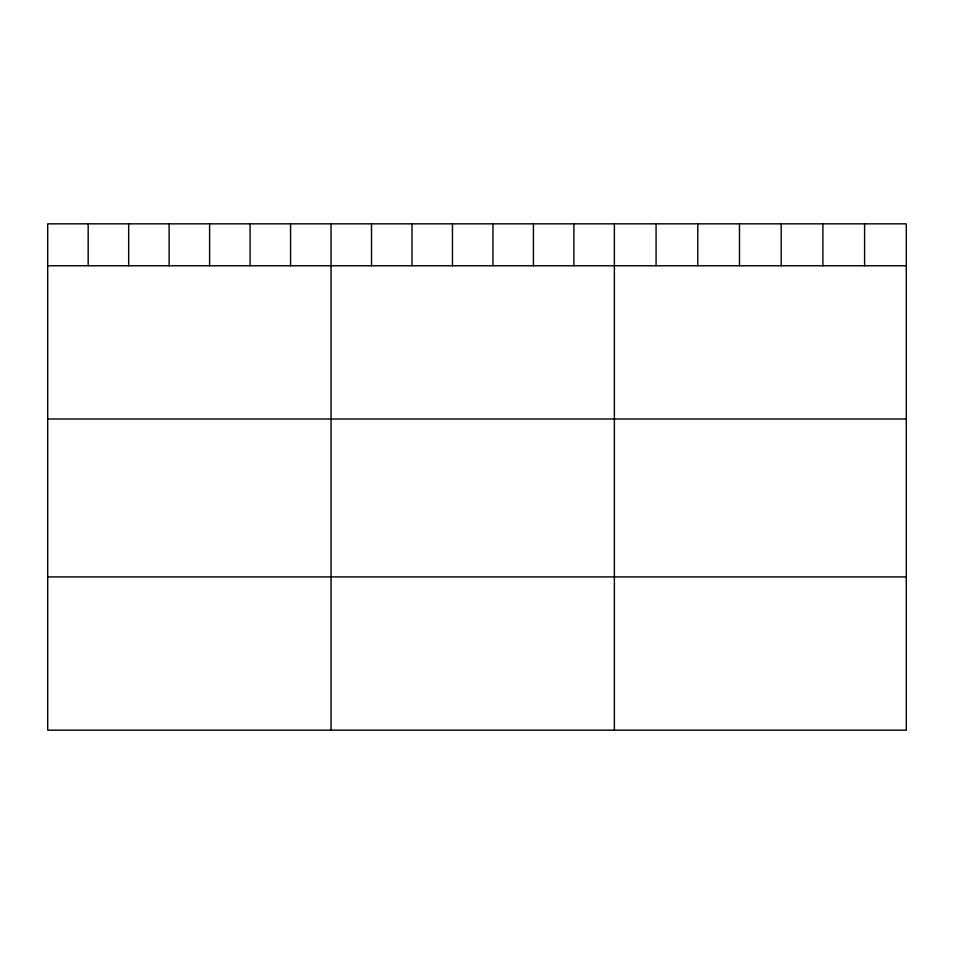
<?xml version="1.0" encoding="UTF-8"?>
<svg xmlns="http://www.w3.org/2000/svg" width="954" height="954" viewBox="0 0 954 954"><rect width="100%" height="100%" fill="white"/><g stroke="black" fill="none" stroke-linecap="round" stroke-linejoin="round"><path stroke-width="1.43" d="M906.3 265.749L906.3 730.156L47.7 730.156L47.7 223.844L906.3 223.844L906.3 265.749L47.7 265.749M47.7 419.009L906.3 419.009M47.7 576.908L906.3 576.908M864.598 223.844L864.598 265.749M822.897 223.844L822.897 265.749M781.195 223.844L781.195 265.749M739.481 223.844L739.481 265.749M697.779 223.844L697.779 265.749M656.078 223.844L656.078 265.749M614.376 223.844L614.376 730.156M573.903 223.844L573.903 265.749M533.417 223.844L533.417 265.749M492.944 223.844L492.944 265.749M452.47 223.844L452.47 265.749M411.997 223.844L411.997 265.749M371.511 223.844L371.511 265.749M331.038 223.844L331.038 730.156M290.565 223.844L290.565 265.749M250.079 223.844L250.079 265.749M209.606 223.844L209.606 265.749M169.132 223.844L169.132 265.749M128.659 223.844L128.659 265.749M88.173 223.844L88.173 265.749"/></g></svg>
